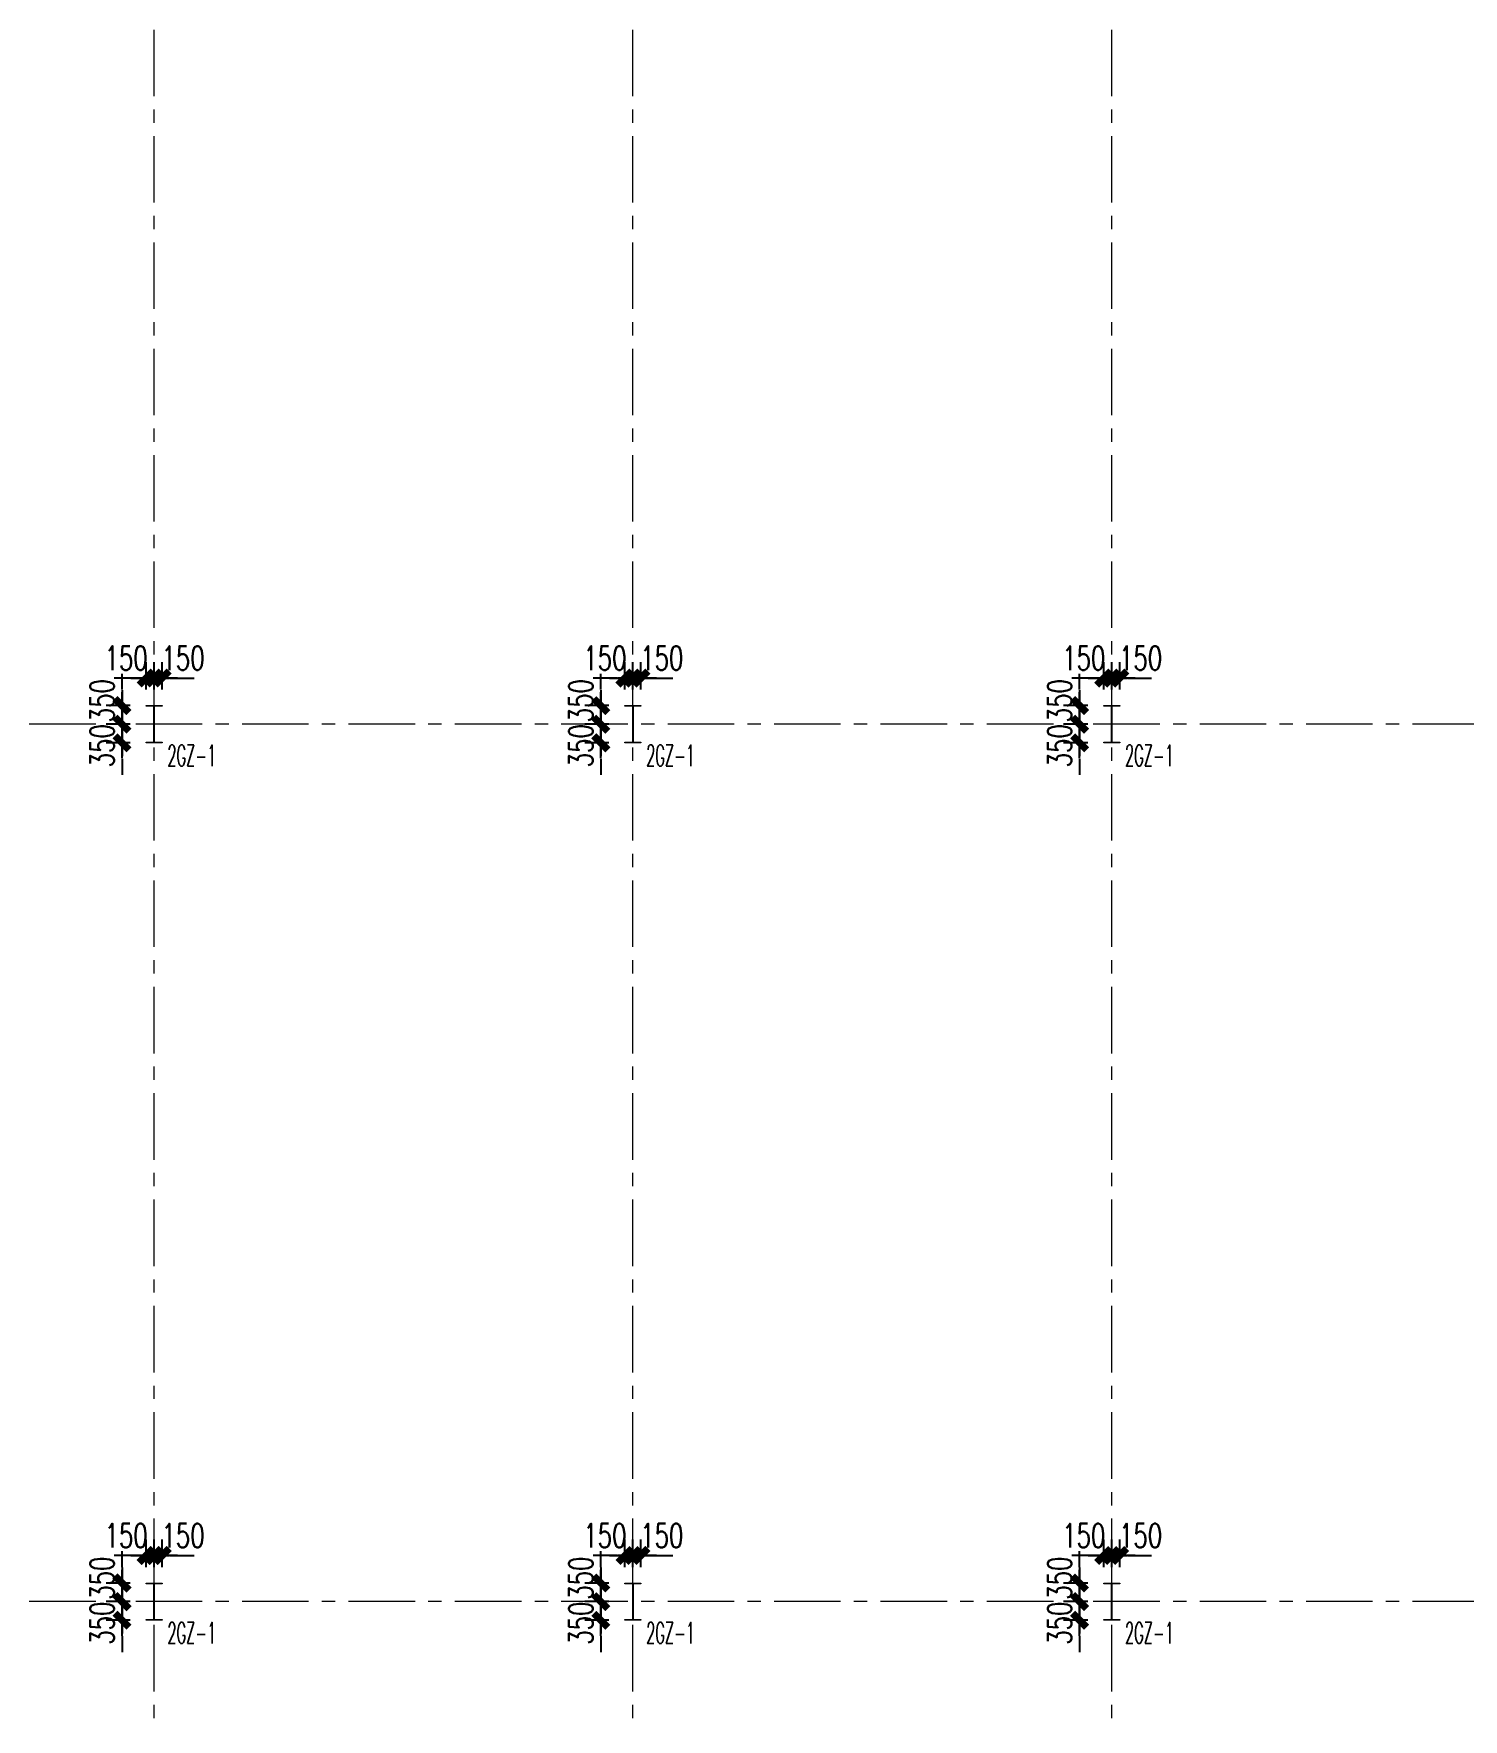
# Model space of a CAD drawing. Extents: x -1201378 to 2367219, y -619313 to 244905.
# Drawn here: x 141979 to 168850, y -33310 to -1613 of the extents above; entities that cross this region are included whole.
import ezdxf
from ezdxf.enums import TextEntityAlignment as Align

# ---------------------------------------------------------------- set-up
doc = ezdxf.new("R2010")
doc.units = 0
doc.header["$LTSCALE"] = 1000
doc.linetypes.add('CENTER', pattern=[2, 1.25, -0.25, 0.25, -0.25])
doc.layers.get('0').update_dxf_attribs({"linetype": 'CONTINUOUS'})
doc.layers.get('Defpoints').update_dxf_attribs({"linetype": 'CONTINUOUS'})
for name, color, linetype, lineweight in [('S-axis', 111, 'CONTINUOUS', 0), ('S-col', 2, 'CONTINUOUS', 0), ('S-dote', 5, 'CENTER', 0)]:
    doc.layers.add(name, color=color, linetype=linetype, lineweight=lineweight)
doc.layers.add('S-DIMZ', color=115, linetype='CONTINUOUS')
doc.layers.add('S-SGJ', color=21, linetype='CONTINUOUS')
doc.styles.add('SS1', font='tj-romans1.shx', dxfattribs={"width": 0.7, "bigfont": 'tj-hztxt1.shx'})
doc.dimstyles.new('S-150-ARCHI', dxfattribs={"dimscale": 150, "dimtxt": 3, "dimasz": 2, "dimexe": 2, "dimexo": 2, "dimgap": 1, "dimtad": 1, "dimdec": 0, "dimzin": 0, "dimdsep": 46, "dimtxsty": 'SS1', "dimblk1": 'TT', "dimblk2": 'TT', "dimsah": 1, "dimcen": 1, "dimclrd": 256, "dimclre": 256, "dimclrt": 256, "dimadec": 0, "dimazin": 0, "dimtfac": 1, "dimtdec": 0, "dimtix": 1, "dimtmove": 2, "dimatfit": 0, "dimldrblk": 'TT', "dimfxl": 2, "dimtolj": 1, "dimtzin": 0, "dimarcsym": 0})

# ---------------------------------------------------------------- blocks, each defined once
blk = doc.blocks.new('2#轴网')
at = {"layer": 'S-dote'}
for p, q in [((-155758.5, -270787), (-155758.5, -175298.2)), ((-146758.5, -270787), (-146758.5, -175298.2)), ((-137758.5, -270787), (-137758.5, -175298.2)), ((-74854.3, -214598.2), (-251154.3, -214598.2)), ((-74854.3, -231098.2), (-251154.3, -231098.2))]:
    blk.add_line(p, q, dxfattribs=at)
blk = doc.blocks.new('nt66')
at = {"layer": 'S-col'}
blk.add_lwpolyline([(-195790, 766820), (-195490, 766820), (-195490, 766808), (-195636, 766808), (-195636, 766132), (-195490, 766132), (-195490, 766120), (-195790, 766120), (-195790, 766132), (-195644, 766132), (-195644, 766808), (-195790, 766808)], close=True, dxfattribs=at)
blk = doc.blocks.new('33333')
for p in [(-5214, -76900), (3786, -76900), (12786, -76900), (-5214, -93400), (3786, -93400), (12786, -93400)]:
    blk.add_blockref('nt66', p)
blk = doc.blocks.new('TT')
blk.add_line((-0.97, 0), (0.97, 0))
at = {"const_width": 0.45}
blk.add_lwpolyline([(-0.44, -0.44), (0.44, 0.44)], dxfattribs=at)
blk = doc.blocks.new('*D4497')
at = {"layer": 'Defpoints', "color": 0, "transparency": 16777216}
for p in [(144242, -30230), (144242, -30748), (144392, -30748)]:
    blk.add_point(p, dxfattribs=at)
at = {"layer": 'S-DIMZ', "lineweight": -2, "transparency": 16777216}
for p, q in [((144242, -30448), (144242, -29930)), ((144392, -30448), (144392, -29930)), ((143942, -30230), (143642, -30230)), ((144392, -30230), (144242, -30230)), ((144692, -30230), (144992, -30230))]:
    blk.add_line(p, q, dxfattribs=at)
at = {"layer": 'S-DIMZ', "lineweight": -2, "transparency": 16777216, "xscale": 300, "yscale": 300, "zscale": 300}
blk.add_blockref('TT', (144242, -30230), dxfattribs=at)
at = {"layer": 'S-DIMZ', "lineweight": -2, "transparency": 16777216, "xscale": 300, "yscale": 300, "zscale": 300, "rotation": 180}
blk.add_blockref('TT', (144392, -30230), dxfattribs=at)
at = {"layer": 'S-DIMZ', "transparency": 16777216, "insert": (144785, -29855), "char_height": 450, "attachment_point": 5, "style": 'SS1'}
blk.add_mtext('\\A1;150', dxfattribs=at)
blk = doc.blocks.new('*D4498')
at = {"layer": 'Defpoints', "color": 0, "transparency": 16777216}
for p in [(144092, -30230), (144092, -30748), (144242, -30748)]:
    blk.add_point(p, dxfattribs=at)
at = {"layer": 'S-DIMZ', "lineweight": -2, "transparency": 16777216}
for p, q in [((144092, -30448), (144092, -29930)), ((144242, -30448), (144242, -29930)), ((143792, -30230), (143492, -30230)), ((144242, -30230), (144092, -30230)), ((144542, -30230), (144842, -30230))]:
    blk.add_line(p, q, dxfattribs=at)
at = {"layer": 'S-DIMZ', "lineweight": -2, "transparency": 16777216, "xscale": 300, "yscale": 300, "zscale": 300}
blk.add_blockref('TT', (144092, -30230), dxfattribs=at)
at = {"layer": 'S-DIMZ', "lineweight": -2, "transparency": 16777216, "xscale": 300, "yscale": 300, "zscale": 300, "rotation": 180}
blk.add_blockref('TT', (144242, -30230), dxfattribs=at)
at = {"layer": 'S-DIMZ', "transparency": 16777216, "insert": (143716, -29855), "char_height": 450, "attachment_point": 5, "style": 'SS1'}
blk.add_mtext('\\A1;150', dxfattribs=at)
blk = doc.blocks.new('*D4499')
at = {"layer": 'Defpoints', "color": 0, "transparency": 16777216}
for p in [(144092, -30748), (143638, -31098), (144092, -31098)]:
    blk.add_point(p, dxfattribs=at)
at = {"layer": 'S-DIMZ', "lineweight": -2, "transparency": 16777216}
for p, q in [((143638, -30448), (143638, -30148)), ((143792, -30748), (143338, -30748)), ((143638, -30748), (143638, -31098)), ((143792, -31098), (143338, -31098)), ((143638, -31398), (143638, -31698))]:
    blk.add_line(p, q, dxfattribs=at)
at = {"layer": 'S-DIMZ', "lineweight": -2, "transparency": 16777216, "xscale": 300, "yscale": 300, "zscale": 300}
for p, rotation in [((143638, -30748), 270), ((143638, -31098), 90)]:
    blk.add_blockref('TT', p, dxfattribs=dict(at, rotation=rotation))
at = {"layer": 'S-DIMZ', "transparency": 16777216, "insert": (143263, -30655), "char_height": 450, "attachment_point": 5, "rotation": 90, "style": 'SS1'}
blk.add_mtext('\\A1;350', dxfattribs=at)
blk = doc.blocks.new('*D4500')
at = {"layer": 'Defpoints', "color": 0, "transparency": 16777216}
for p in [(144092, -31098), (143638, -31448), (144092, -31448)]:
    blk.add_point(p, dxfattribs=at)
at = {"layer": 'S-DIMZ', "lineweight": -2, "transparency": 16777216}
for p, q in [((143638, -30798), (143638, -30498)), ((143792, -31098), (143338, -31098)), ((143638, -31098), (143638, -31448)), ((143792, -31448), (143338, -31448)), ((143638, -31748), (143638, -32048))]:
    blk.add_line(p, q, dxfattribs=at)
at = {"layer": 'S-DIMZ', "lineweight": -2, "transparency": 16777216, "xscale": 300, "yscale": 300, "zscale": 300}
for p, rotation in [((143638, -31098), 270), ((143638, -31448), 90)]:
    blk.add_blockref('TT', p, dxfattribs=dict(at, rotation=rotation))
at = {"layer": 'S-DIMZ', "transparency": 16777216, "insert": (143263, -31502), "char_height": 450, "attachment_point": 5, "rotation": 90, "style": 'SS1'}
blk.add_mtext('\\A1;350', dxfattribs=at)
blk = doc.blocks.new('*D4465')
at = {"layer": 'Defpoints', "color": 0, "transparency": 16777216}
for p in [(153242, -30230), (153242, -30748), (153392, -30748)]:
    blk.add_point(p, dxfattribs=at)
at = {"layer": 'S-DIMZ', "lineweight": -2, "transparency": 16777216}
for p, q in [((153242, -30448), (153242, -29930)), ((153392, -30448), (153392, -29930)), ((152942, -30230), (152642, -30230)), ((153392, -30230), (153242, -30230)), ((153692, -30230), (153992, -30230))]:
    blk.add_line(p, q, dxfattribs=at)
at = {"layer": 'S-DIMZ', "lineweight": -2, "transparency": 16777216, "xscale": 300, "yscale": 300, "zscale": 300}
blk.add_blockref('TT', (153242, -30230), dxfattribs=at)
at = {"layer": 'S-DIMZ', "lineweight": -2, "transparency": 16777216, "xscale": 300, "yscale": 300, "zscale": 300, "rotation": 180}
blk.add_blockref('TT', (153392, -30230), dxfattribs=at)
at = {"layer": 'S-DIMZ', "transparency": 16777216, "insert": (153785, -29855), "char_height": 450, "attachment_point": 5, "style": 'SS1'}
blk.add_mtext('\\A1;150', dxfattribs=at)
blk = doc.blocks.new('*D4466')
at = {"layer": 'Defpoints', "color": 0, "transparency": 16777216}
for p in [(153092, -30230), (153092, -30748), (153242, -30748)]:
    blk.add_point(p, dxfattribs=at)
at = {"layer": 'S-DIMZ', "lineweight": -2, "transparency": 16777216}
for p, q in [((153092, -30448), (153092, -29930)), ((153242, -30448), (153242, -29930)), ((152792, -30230), (152492, -30230)), ((153242, -30230), (153092, -30230)), ((153542, -30230), (153842, -30230))]:
    blk.add_line(p, q, dxfattribs=at)
at = {"layer": 'S-DIMZ', "lineweight": -2, "transparency": 16777216, "xscale": 300, "yscale": 300, "zscale": 300}
blk.add_blockref('TT', (153092, -30230), dxfattribs=at)
at = {"layer": 'S-DIMZ', "lineweight": -2, "transparency": 16777216, "xscale": 300, "yscale": 300, "zscale": 300, "rotation": 180}
blk.add_blockref('TT', (153242, -30230), dxfattribs=at)
at = {"layer": 'S-DIMZ', "transparency": 16777216, "insert": (152716, -29855), "char_height": 450, "attachment_point": 5, "style": 'SS1'}
blk.add_mtext('\\A1;150', dxfattribs=at)
blk = doc.blocks.new('*D4467')
at = {"layer": 'Defpoints', "color": 0, "transparency": 16777216}
for p in [(153092, -30748), (152638, -31098), (153092, -31098)]:
    blk.add_point(p, dxfattribs=at)
at = {"layer": 'S-DIMZ', "lineweight": -2, "transparency": 16777216}
for p, q in [((152638, -30448), (152638, -30148)), ((152792, -30748), (152338, -30748)), ((152638, -30748), (152638, -31098)), ((152792, -31098), (152338, -31098)), ((152638, -31398), (152638, -31698))]:
    blk.add_line(p, q, dxfattribs=at)
at = {"layer": 'S-DIMZ', "lineweight": -2, "transparency": 16777216, "xscale": 300, "yscale": 300, "zscale": 300}
for p, rotation in [((152638, -30748), 270), ((152638, -31098), 90)]:
    blk.add_blockref('TT', p, dxfattribs=dict(at, rotation=rotation))
at = {"layer": 'S-DIMZ', "transparency": 16777216, "insert": (152263, -30655), "char_height": 450, "attachment_point": 5, "rotation": 90, "style": 'SS1'}
blk.add_mtext('\\A1;350', dxfattribs=at)
blk = doc.blocks.new('*D4468')
at = {"layer": 'Defpoints', "color": 0, "transparency": 16777216}
for p in [(153092, -31098), (152638, -31448), (153092, -31448)]:
    blk.add_point(p, dxfattribs=at)
at = {"layer": 'S-DIMZ', "lineweight": -2, "transparency": 16777216}
for p, q in [((152638, -30798), (152638, -30498)), ((152792, -31098), (152338, -31098)), ((152638, -31098), (152638, -31448)), ((152792, -31448), (152338, -31448)), ((152638, -31748), (152638, -32048))]:
    blk.add_line(p, q, dxfattribs=at)
at = {"layer": 'S-DIMZ', "lineweight": -2, "transparency": 16777216, "xscale": 300, "yscale": 300, "zscale": 300}
for p, rotation in [((152638, -31098), 270), ((152638, -31448), 90)]:
    blk.add_blockref('TT', p, dxfattribs=dict(at, rotation=rotation))
at = {"layer": 'S-DIMZ', "transparency": 16777216, "insert": (152263, -31502), "char_height": 450, "attachment_point": 5, "rotation": 90, "style": 'SS1'}
blk.add_mtext('\\A1;350', dxfattribs=at)
blk = doc.blocks.new('*D4469')
at = {"layer": 'Defpoints', "color": 0, "transparency": 16777216}
for p in [(162242, -30230), (162242, -30748), (162392, -30748)]:
    blk.add_point(p, dxfattribs=at)
at = {"layer": 'S-DIMZ', "lineweight": -2, "transparency": 16777216}
for p, q in [((162242, -30448), (162242, -29930)), ((162392, -30448), (162392, -29930)), ((161942, -30230), (161642, -30230)), ((162392, -30230), (162242, -30230)), ((162692, -30230), (162992, -30230))]:
    blk.add_line(p, q, dxfattribs=at)
at = {"layer": 'S-DIMZ', "lineweight": -2, "transparency": 16777216, "xscale": 300, "yscale": 300, "zscale": 300}
blk.add_blockref('TT', (162242, -30230), dxfattribs=at)
at = {"layer": 'S-DIMZ', "lineweight": -2, "transparency": 16777216, "xscale": 300, "yscale": 300, "zscale": 300, "rotation": 180}
blk.add_blockref('TT', (162392, -30230), dxfattribs=at)
at = {"layer": 'S-DIMZ', "transparency": 16777216, "insert": (162785, -29855), "char_height": 450, "attachment_point": 5, "style": 'SS1'}
blk.add_mtext('\\A1;150', dxfattribs=at)
blk = doc.blocks.new('*D4470')
at = {"layer": 'Defpoints', "color": 0, "transparency": 16777216}
for p in [(162092, -30230), (162092, -30748), (162242, -30748)]:
    blk.add_point(p, dxfattribs=at)
at = {"layer": 'S-DIMZ', "lineweight": -2, "transparency": 16777216}
for p, q in [((162092, -30448), (162092, -29930)), ((162242, -30448), (162242, -29930)), ((161792, -30230), (161492, -30230)), ((162242, -30230), (162092, -30230)), ((162542, -30230), (162842, -30230))]:
    blk.add_line(p, q, dxfattribs=at)
at = {"layer": 'S-DIMZ', "lineweight": -2, "transparency": 16777216, "xscale": 300, "yscale": 300, "zscale": 300}
blk.add_blockref('TT', (162092, -30230), dxfattribs=at)
at = {"layer": 'S-DIMZ', "lineweight": -2, "transparency": 16777216, "xscale": 300, "yscale": 300, "zscale": 300, "rotation": 180}
blk.add_blockref('TT', (162242, -30230), dxfattribs=at)
at = {"layer": 'S-DIMZ', "transparency": 16777216, "insert": (161716, -29855), "char_height": 450, "attachment_point": 5, "style": 'SS1'}
blk.add_mtext('\\A1;150', dxfattribs=at)
blk = doc.blocks.new('*D4471')
at = {"layer": 'Defpoints', "color": 0, "transparency": 16777216}
for p in [(162092, -30748), (161638, -31098), (162092, -31098)]:
    blk.add_point(p, dxfattribs=at)
at = {"layer": 'S-DIMZ', "lineweight": -2, "transparency": 16777216}
for p, q in [((161638, -30448), (161638, -30148)), ((161792, -30748), (161338, -30748)), ((161638, -30748), (161638, -31098)), ((161792, -31098), (161338, -31098)), ((161638, -31398), (161638, -31698))]:
    blk.add_line(p, q, dxfattribs=at)
at = {"layer": 'S-DIMZ', "lineweight": -2, "transparency": 16777216, "xscale": 300, "yscale": 300, "zscale": 300}
for p, rotation in [((161638, -30748), 270), ((161638, -31098), 90)]:
    blk.add_blockref('TT', p, dxfattribs=dict(at, rotation=rotation))
at = {"layer": 'S-DIMZ', "transparency": 16777216, "insert": (161263, -30655), "char_height": 450, "attachment_point": 5, "rotation": 90, "style": 'SS1'}
blk.add_mtext('\\A1;350', dxfattribs=at)
blk = doc.blocks.new('*D4472')
at = {"layer": 'Defpoints', "color": 0, "transparency": 16777216}
for p in [(162092, -31098), (161638, -31448), (162092, -31448)]:
    blk.add_point(p, dxfattribs=at)
at = {"layer": 'S-DIMZ', "lineweight": -2, "transparency": 16777216}
for p, q in [((161638, -30798), (161638, -30498)), ((161792, -31098), (161338, -31098)), ((161638, -31098), (161638, -31448)), ((161792, -31448), (161338, -31448)), ((161638, -31748), (161638, -32048))]:
    blk.add_line(p, q, dxfattribs=at)
at = {"layer": 'S-DIMZ', "lineweight": -2, "transparency": 16777216, "xscale": 300, "yscale": 300, "zscale": 300}
for p, rotation in [((161638, -31098), 270), ((161638, -31448), 90)]:
    blk.add_blockref('TT', p, dxfattribs=dict(at, rotation=rotation))
at = {"layer": 'S-DIMZ', "transparency": 16777216, "insert": (161263, -31502), "char_height": 450, "attachment_point": 5, "rotation": 90, "style": 'SS1'}
blk.add_mtext('\\A1;350', dxfattribs=at)
blk = doc.blocks.new('*D4567')
at = {"layer": 'Defpoints', "color": 0, "transparency": 16777216}
for p in [(144242, -13730), (144242, -14248), (144392, -14248)]:
    blk.add_point(p, dxfattribs=at)
at = {"layer": 'S-DIMZ', "lineweight": -2, "transparency": 16777216}
for p, q in [((144242, -13948), (144242, -13430)), ((144392, -13948), (144392, -13430)), ((143942, -13730), (143642, -13730)), ((144392, -13730), (144242, -13730)), ((144692, -13730), (144992, -13730))]:
    blk.add_line(p, q, dxfattribs=at)
at = {"layer": 'S-DIMZ', "lineweight": -2, "transparency": 16777216, "xscale": 300, "yscale": 300, "zscale": 300}
blk.add_blockref('TT', (144242, -13730), dxfattribs=at)
at = {"layer": 'S-DIMZ', "lineweight": -2, "transparency": 16777216, "xscale": 300, "yscale": 300, "zscale": 300, "rotation": 180}
blk.add_blockref('TT', (144392, -13730), dxfattribs=at)
at = {"layer": 'S-DIMZ', "transparency": 16777216, "insert": (144785, -13355), "char_height": 450, "attachment_point": 5, "style": 'SS1'}
blk.add_mtext('\\A1;150', dxfattribs=at)
blk = doc.blocks.new('*D4568')
at = {"layer": 'Defpoints', "color": 0, "transparency": 16777216}
for p in [(144092, -13730), (144092, -14248), (144242, -14248)]:
    blk.add_point(p, dxfattribs=at)
at = {"layer": 'S-DIMZ', "lineweight": -2, "transparency": 16777216}
for p, q in [((144092, -13948), (144092, -13430)), ((144242, -13948), (144242, -13430)), ((143792, -13730), (143492, -13730)), ((144242, -13730), (144092, -13730)), ((144542, -13730), (144842, -13730))]:
    blk.add_line(p, q, dxfattribs=at)
at = {"layer": 'S-DIMZ', "lineweight": -2, "transparency": 16777216, "xscale": 300, "yscale": 300, "zscale": 300}
blk.add_blockref('TT', (144092, -13730), dxfattribs=at)
at = {"layer": 'S-DIMZ', "lineweight": -2, "transparency": 16777216, "xscale": 300, "yscale": 300, "zscale": 300, "rotation": 180}
blk.add_blockref('TT', (144242, -13730), dxfattribs=at)
at = {"layer": 'S-DIMZ', "transparency": 16777216, "insert": (143716, -13355), "char_height": 450, "attachment_point": 5, "style": 'SS1'}
blk.add_mtext('\\A1;150', dxfattribs=at)
blk = doc.blocks.new('*D4569')
at = {"layer": 'Defpoints', "color": 0, "transparency": 16777216}
for p in [(144092, -14248), (143638, -14598), (144092, -14598)]:
    blk.add_point(p, dxfattribs=at)
at = {"layer": 'S-DIMZ', "lineweight": -2, "transparency": 16777216}
for p, q in [((143638, -13948), (143638, -13648)), ((143792, -14248), (143338, -14248)), ((143638, -14248), (143638, -14598)), ((143792, -14598), (143338, -14598)), ((143638, -14898), (143638, -15198))]:
    blk.add_line(p, q, dxfattribs=at)
at = {"layer": 'S-DIMZ', "lineweight": -2, "transparency": 16777216, "xscale": 300, "yscale": 300, "zscale": 300}
for p, rotation in [((143638, -14248), 270), ((143638, -14598), 90)]:
    blk.add_blockref('TT', p, dxfattribs=dict(at, rotation=rotation))
at = {"layer": 'S-DIMZ', "transparency": 16777216, "insert": (143263, -14155), "char_height": 450, "attachment_point": 5, "rotation": 90, "style": 'SS1'}
blk.add_mtext('\\A1;350', dxfattribs=at)
blk = doc.blocks.new('*D4570')
at = {"layer": 'Defpoints', "color": 0, "transparency": 16777216}
for p in [(144092, -14598), (143638, -14948), (144092, -14948)]:
    blk.add_point(p, dxfattribs=at)
at = {"layer": 'S-DIMZ', "lineweight": -2, "transparency": 16777216}
for p, q in [((143638, -14298), (143638, -13998)), ((143792, -14598), (143338, -14598)), ((143638, -14598), (143638, -14948)), ((143792, -14948), (143338, -14948)), ((143638, -15248), (143638, -15548))]:
    blk.add_line(p, q, dxfattribs=at)
at = {"layer": 'S-DIMZ', "lineweight": -2, "transparency": 16777216, "xscale": 300, "yscale": 300, "zscale": 300}
for p, rotation in [((143638, -14598), 270), ((143638, -14948), 90)]:
    blk.add_blockref('TT', p, dxfattribs=dict(at, rotation=rotation))
at = {"layer": 'S-DIMZ', "transparency": 16777216, "insert": (143263, -15002), "char_height": 450, "attachment_point": 5, "rotation": 90, "style": 'SS1'}
blk.add_mtext('\\A1;350', dxfattribs=at)
blk = doc.blocks.new('*D4535')
at = {"layer": 'Defpoints', "color": 0, "transparency": 16777216}
for p in [(153242, -13730), (153242, -14248), (153392, -14248)]:
    blk.add_point(p, dxfattribs=at)
at = {"layer": 'S-DIMZ', "lineweight": -2, "transparency": 16777216}
for p, q in [((153242, -13948), (153242, -13430)), ((153392, -13948), (153392, -13430)), ((152942, -13730), (152642, -13730)), ((153392, -13730), (153242, -13730)), ((153692, -13730), (153992, -13730))]:
    blk.add_line(p, q, dxfattribs=at)
at = {"layer": 'S-DIMZ', "lineweight": -2, "transparency": 16777216, "xscale": 300, "yscale": 300, "zscale": 300}
blk.add_blockref('TT', (153242, -13730), dxfattribs=at)
at = {"layer": 'S-DIMZ', "lineweight": -2, "transparency": 16777216, "xscale": 300, "yscale": 300, "zscale": 300, "rotation": 180}
blk.add_blockref('TT', (153392, -13730), dxfattribs=at)
at = {"layer": 'S-DIMZ', "transparency": 16777216, "insert": (153785, -13355), "char_height": 450, "attachment_point": 5, "style": 'SS1'}
blk.add_mtext('\\A1;150', dxfattribs=at)
blk = doc.blocks.new('*D4536')
at = {"layer": 'Defpoints', "color": 0, "transparency": 16777216}
for p in [(153092, -13730), (153092, -14248), (153242, -14248)]:
    blk.add_point(p, dxfattribs=at)
at = {"layer": 'S-DIMZ', "lineweight": -2, "transparency": 16777216}
for p, q in [((153092, -13948), (153092, -13430)), ((153242, -13948), (153242, -13430)), ((152792, -13730), (152492, -13730)), ((153242, -13730), (153092, -13730)), ((153542, -13730), (153842, -13730))]:
    blk.add_line(p, q, dxfattribs=at)
at = {"layer": 'S-DIMZ', "lineweight": -2, "transparency": 16777216, "xscale": 300, "yscale": 300, "zscale": 300}
blk.add_blockref('TT', (153092, -13730), dxfattribs=at)
at = {"layer": 'S-DIMZ', "lineweight": -2, "transparency": 16777216, "xscale": 300, "yscale": 300, "zscale": 300, "rotation": 180}
blk.add_blockref('TT', (153242, -13730), dxfattribs=at)
at = {"layer": 'S-DIMZ', "transparency": 16777216, "insert": (152716, -13355), "char_height": 450, "attachment_point": 5, "style": 'SS1'}
blk.add_mtext('\\A1;150', dxfattribs=at)
blk = doc.blocks.new('*D4537')
at = {"layer": 'Defpoints', "color": 0, "transparency": 16777216}
for p in [(153092, -14248), (152638, -14598), (153092, -14598)]:
    blk.add_point(p, dxfattribs=at)
at = {"layer": 'S-DIMZ', "lineweight": -2, "transparency": 16777216}
for p, q in [((152638, -13948), (152638, -13648)), ((152792, -14248), (152338, -14248)), ((152638, -14248), (152638, -14598)), ((152792, -14598), (152338, -14598)), ((152638, -14898), (152638, -15198))]:
    blk.add_line(p, q, dxfattribs=at)
at = {"layer": 'S-DIMZ', "lineweight": -2, "transparency": 16777216, "xscale": 300, "yscale": 300, "zscale": 300}
for p, rotation in [((152638, -14248), 270), ((152638, -14598), 90)]:
    blk.add_blockref('TT', p, dxfattribs=dict(at, rotation=rotation))
at = {"layer": 'S-DIMZ', "transparency": 16777216, "insert": (152263, -14155), "char_height": 450, "attachment_point": 5, "rotation": 90, "style": 'SS1'}
blk.add_mtext('\\A1;350', dxfattribs=at)
blk = doc.blocks.new('*D4538')
at = {"layer": 'Defpoints', "color": 0, "transparency": 16777216}
for p in [(153092, -14598), (152638, -14948), (153092, -14948)]:
    blk.add_point(p, dxfattribs=at)
at = {"layer": 'S-DIMZ', "lineweight": -2, "transparency": 16777216}
for p, q in [((152638, -14298), (152638, -13998)), ((152792, -14598), (152338, -14598)), ((152638, -14598), (152638, -14948)), ((152792, -14948), (152338, -14948)), ((152638, -15248), (152638, -15548))]:
    blk.add_line(p, q, dxfattribs=at)
at = {"layer": 'S-DIMZ', "lineweight": -2, "transparency": 16777216, "xscale": 300, "yscale": 300, "zscale": 300}
for p, rotation in [((152638, -14598), 270), ((152638, -14948), 90)]:
    blk.add_blockref('TT', p, dxfattribs=dict(at, rotation=rotation))
at = {"layer": 'S-DIMZ', "transparency": 16777216, "insert": (152263, -15002), "char_height": 450, "attachment_point": 5, "rotation": 90, "style": 'SS1'}
blk.add_mtext('\\A1;350', dxfattribs=at)
blk = doc.blocks.new('*D4539')
at = {"layer": 'Defpoints', "color": 0, "transparency": 16777216}
for p in [(162242, -13730), (162242, -14248), (162392, -14248)]:
    blk.add_point(p, dxfattribs=at)
at = {"layer": 'S-DIMZ', "lineweight": -2, "transparency": 16777216}
for p, q in [((162242, -13948), (162242, -13430)), ((162392, -13948), (162392, -13430)), ((161942, -13730), (161642, -13730)), ((162392, -13730), (162242, -13730)), ((162692, -13730), (162992, -13730))]:
    blk.add_line(p, q, dxfattribs=at)
at = {"layer": 'S-DIMZ', "lineweight": -2, "transparency": 16777216, "xscale": 300, "yscale": 300, "zscale": 300}
blk.add_blockref('TT', (162242, -13730), dxfattribs=at)
at = {"layer": 'S-DIMZ', "lineweight": -2, "transparency": 16777216, "xscale": 300, "yscale": 300, "zscale": 300, "rotation": 180}
blk.add_blockref('TT', (162392, -13730), dxfattribs=at)
at = {"layer": 'S-DIMZ', "transparency": 16777216, "insert": (162785, -13355), "char_height": 450, "attachment_point": 5, "style": 'SS1'}
blk.add_mtext('\\A1;150', dxfattribs=at)
blk = doc.blocks.new('*D4540')
at = {"layer": 'Defpoints', "color": 0, "transparency": 16777216}
for p in [(162092, -13730), (162092, -14248), (162242, -14248)]:
    blk.add_point(p, dxfattribs=at)
at = {"layer": 'S-DIMZ', "lineweight": -2, "transparency": 16777216}
for p, q in [((162092, -13948), (162092, -13430)), ((162242, -13948), (162242, -13430)), ((161792, -13730), (161492, -13730)), ((162242, -13730), (162092, -13730)), ((162542, -13730), (162842, -13730))]:
    blk.add_line(p, q, dxfattribs=at)
at = {"layer": 'S-DIMZ', "lineweight": -2, "transparency": 16777216, "xscale": 300, "yscale": 300, "zscale": 300}
blk.add_blockref('TT', (162092, -13730), dxfattribs=at)
at = {"layer": 'S-DIMZ', "lineweight": -2, "transparency": 16777216, "xscale": 300, "yscale": 300, "zscale": 300, "rotation": 180}
blk.add_blockref('TT', (162242, -13730), dxfattribs=at)
at = {"layer": 'S-DIMZ', "transparency": 16777216, "insert": (161716, -13355), "char_height": 450, "attachment_point": 5, "style": 'SS1'}
blk.add_mtext('\\A1;150', dxfattribs=at)
blk = doc.blocks.new('*D4541')
at = {"layer": 'Defpoints', "color": 0, "transparency": 16777216}
for p in [(162092, -14248), (161638, -14598), (162092, -14598)]:
    blk.add_point(p, dxfattribs=at)
at = {"layer": 'S-DIMZ', "lineweight": -2, "transparency": 16777216}
for p, q in [((161638, -13948), (161638, -13648)), ((161792, -14248), (161338, -14248)), ((161638, -14248), (161638, -14598)), ((161792, -14598), (161338, -14598)), ((161638, -14898), (161638, -15198))]:
    blk.add_line(p, q, dxfattribs=at)
at = {"layer": 'S-DIMZ', "lineweight": -2, "transparency": 16777216, "xscale": 300, "yscale": 300, "zscale": 300}
for p, rotation in [((161638, -14248), 270), ((161638, -14598), 90)]:
    blk.add_blockref('TT', p, dxfattribs=dict(at, rotation=rotation))
at = {"layer": 'S-DIMZ', "transparency": 16777216, "insert": (161263, -14155), "char_height": 450, "attachment_point": 5, "rotation": 90, "style": 'SS1'}
blk.add_mtext('\\A1;350', dxfattribs=at)
blk = doc.blocks.new('*D4542')
at = {"layer": 'Defpoints', "color": 0, "transparency": 16777216}
for p in [(162092, -14598), (161638, -14948), (162092, -14948)]:
    blk.add_point(p, dxfattribs=at)
at = {"layer": 'S-DIMZ', "lineweight": -2, "transparency": 16777216}
for p, q in [((161638, -14298), (161638, -13998)), ((161792, -14598), (161338, -14598)), ((161638, -14598), (161638, -14948)), ((161792, -14948), (161338, -14948)), ((161638, -15248), (161638, -15548))]:
    blk.add_line(p, q, dxfattribs=at)
at = {"layer": 'S-DIMZ', "lineweight": -2, "transparency": 16777216, "xscale": 300, "yscale": 300, "zscale": 300}
for p, rotation in [((161638, -14598), 270), ((161638, -14948), 90)]:
    blk.add_blockref('TT', p, dxfattribs=dict(at, rotation=rotation))
at = {"layer": 'S-DIMZ', "transparency": 16777216, "insert": (161263, -15002), "char_height": 450, "attachment_point": 5, "rotation": 90, "style": 'SS1'}
blk.add_mtext('\\A1;350', dxfattribs=at)

msp = doc.modelspace()

# ---------------------------------------------------------------- block references
at = {"layer": 'S-axis'}
msp.add_blockref('2#轴网', (300000, 200000), dxfattribs=at)
at = {"layer": 'S-col'}
msp.add_blockref('33333', (345095.7, -704168.2), dxfattribs=at)

# ---------------------------------------------------------------- texts
at = {"layer": 'S-SGJ', "style": 'SS1', "width": 0.5}
for p in [(144492.2, -15187.1), (153492.2, -15187.1), (162492.2, -15187.1), (144492.2, -31687.1), (153492.2, -31687.1), (162492.2, -31687.1)]:
    msp.add_text('2GZ-1', height=400, dxfattribs=at).set_placement(p, align=Align.MIDDLE_LEFT)

# ---------------------------------------------------------------- dimensions: what is measured, and where the dimension line sits
at = {"layer": 'S-DIMZ'}
for base, p1, p2, picture, middle in [((144091.5, -13730.4), (144241.5, -14248.2), (144091.5, -14248.2), '*D4568', (143716, -13355.4)), ((144241.5, -13730.4), (144391.5, -14248.2), (144241.5, -14248.2), '*D4567', (144784.5, -13355.4)), ((153091.5, -13730.4), (153241.5, -14248.2), (153091.5, -14248.2), '*D4536', (152716, -13355.4)), ((153241.5, -13730.4), (153391.5, -14248.2), (153241.5, -14248.2), '*D4535', (153784.5, -13355.4)), ((162091.5, -13730.4), (162241.5, -14248.2), (162091.5, -14248.2), '*D4540', (161716, -13355.4)), ((162241.5, -13730.4), (162391.5, -14248.2), (162241.5, -14248.2), '*D4539', (162784.5, -13355.4)), ((144091.5, -30230.4), (144241.5, -30748.2), (144091.5, -30748.2), '*D4498', (143716, -29855.4)), ((144241.5, -30230.4), (144391.5, -30748.2), (144241.5, -30748.2), '*D4497', (144784.5, -29855.4)), ((153091.5, -30230.4), (153241.5, -30748.2), (153091.5, -30748.2), '*D4466', (152716, -29855.4)), ((153241.5, -30230.4), (153391.5, -30748.2), (153241.5, -30748.2), '*D4465', (153784.5, -29855.4)), ((162091.5, -30230.4), (162241.5, -30748.2), (162091.5, -30748.2), '*D4470', (161716, -29855.4)), ((162241.5, -30230.4), (162391.5, -30748.2), (162241.5, -30748.2), '*D4469', (162784.5, -29855.4))]:
    dim = msp.add_linear_dim(base=base, p1=p1, p2=p2, dimstyle='S-150-ARCHI', dxfattribs=at)
    dim.commit()
    dim.dimension.update_dxf_attribs({"geometry": picture, "text_midpoint": middle, "dimtype": 160})
for base, p1, p2, picture, middle in [((143638.4, -14598.2), (144091.5, -14248.2), (144091.5, -14598.2), '*D4569', (143263.4, -14155.2)), ((152638.4, -14598.2), (153091.5, -14248.2), (153091.5, -14598.2), '*D4537', (152263.4, -14155.2)), ((161638.4, -14598.2), (162091.5, -14248.2), (162091.5, -14598.2), '*D4541', (161263.4, -14155.2)), ((143638.4, -14948.2), (144091.5, -14598.2), (144091.5, -14948.2), '*D4570', (143263.4, -15002.1)), ((152638.4, -14948.2), (153091.5, -14598.2), (153091.5, -14948.2), '*D4538', (152263.4, -15002.1)), ((161638.4, -14948.2), (162091.5, -14598.2), (162091.5, -14948.2), '*D4542', (161263.4, -15002.1)), ((143638.4, -31098.2), (144091.5, -30748.2), (144091.5, -31098.2), '*D4499', (143263.4, -30655.2)), ((152638.4, -31098.2), (153091.5, -30748.2), (153091.5, -31098.2), '*D4467', (152263.4, -30655.2)), ((161638.4, -31098.2), (162091.5, -30748.2), (162091.5, -31098.2), '*D4471', (161263.4, -30655.2)), ((143638.4, -31448.2), (144091.5, -31098.2), (144091.5, -31448.2), '*D4500', (143263.4, -31502.1)), ((152638.4, -31448.2), (153091.5, -31098.2), (153091.5, -31448.2), '*D4468', (152263.4, -31502.1)), ((161638.4, -31448.2), (162091.5, -31098.2), (162091.5, -31448.2), '*D4472', (161263.4, -31502.1))]:
    dim = msp.add_linear_dim(base=base, p1=p1, p2=p2, angle=90, dimstyle='S-150-ARCHI', dxfattribs=at)
    dim.commit()
    dim.dimension.update_dxf_attribs({"geometry": picture, "text_midpoint": middle, "dimtype": 160})

doc.saveas('drawing.dxf')
